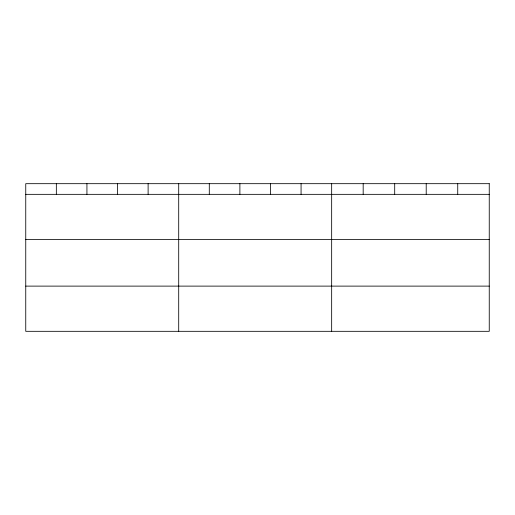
<?xml version="1.0" encoding="UTF-8"?>
<svg xmlns="http://www.w3.org/2000/svg" width="515" height="515" viewBox="0 0 515 515"><rect width="100%" height="100%" fill="white"/><g stroke="black" fill="none" stroke-linecap="round" stroke-linejoin="round"><path stroke-width="0.77" d="M25.75 194.342L489.25 194.342M25.75 239.546L489.25 239.546M25.75 286.115L489.25 286.115M457.732 183.681L457.732 194.342M426.214 183.681L426.214 194.342M394.696 183.681L394.696 194.342M363.178 183.681L363.178 194.342M331.66 183.681L331.66 331.319M301.069 183.681L301.069 194.342M270.478 183.681L270.478 194.342M239.887 183.681L239.887 194.342M209.296 183.681L209.296 194.342M178.705 183.681L178.705 331.319M148.114 183.681L148.114 194.342M117.523 183.681L117.523 194.342M86.932 183.681L86.932 194.342M56.341 183.681L56.341 194.342M489.25 183.681L25.75 183.681L25.75 331.319L489.25 331.319L489.25 183.681"/></g></svg>
